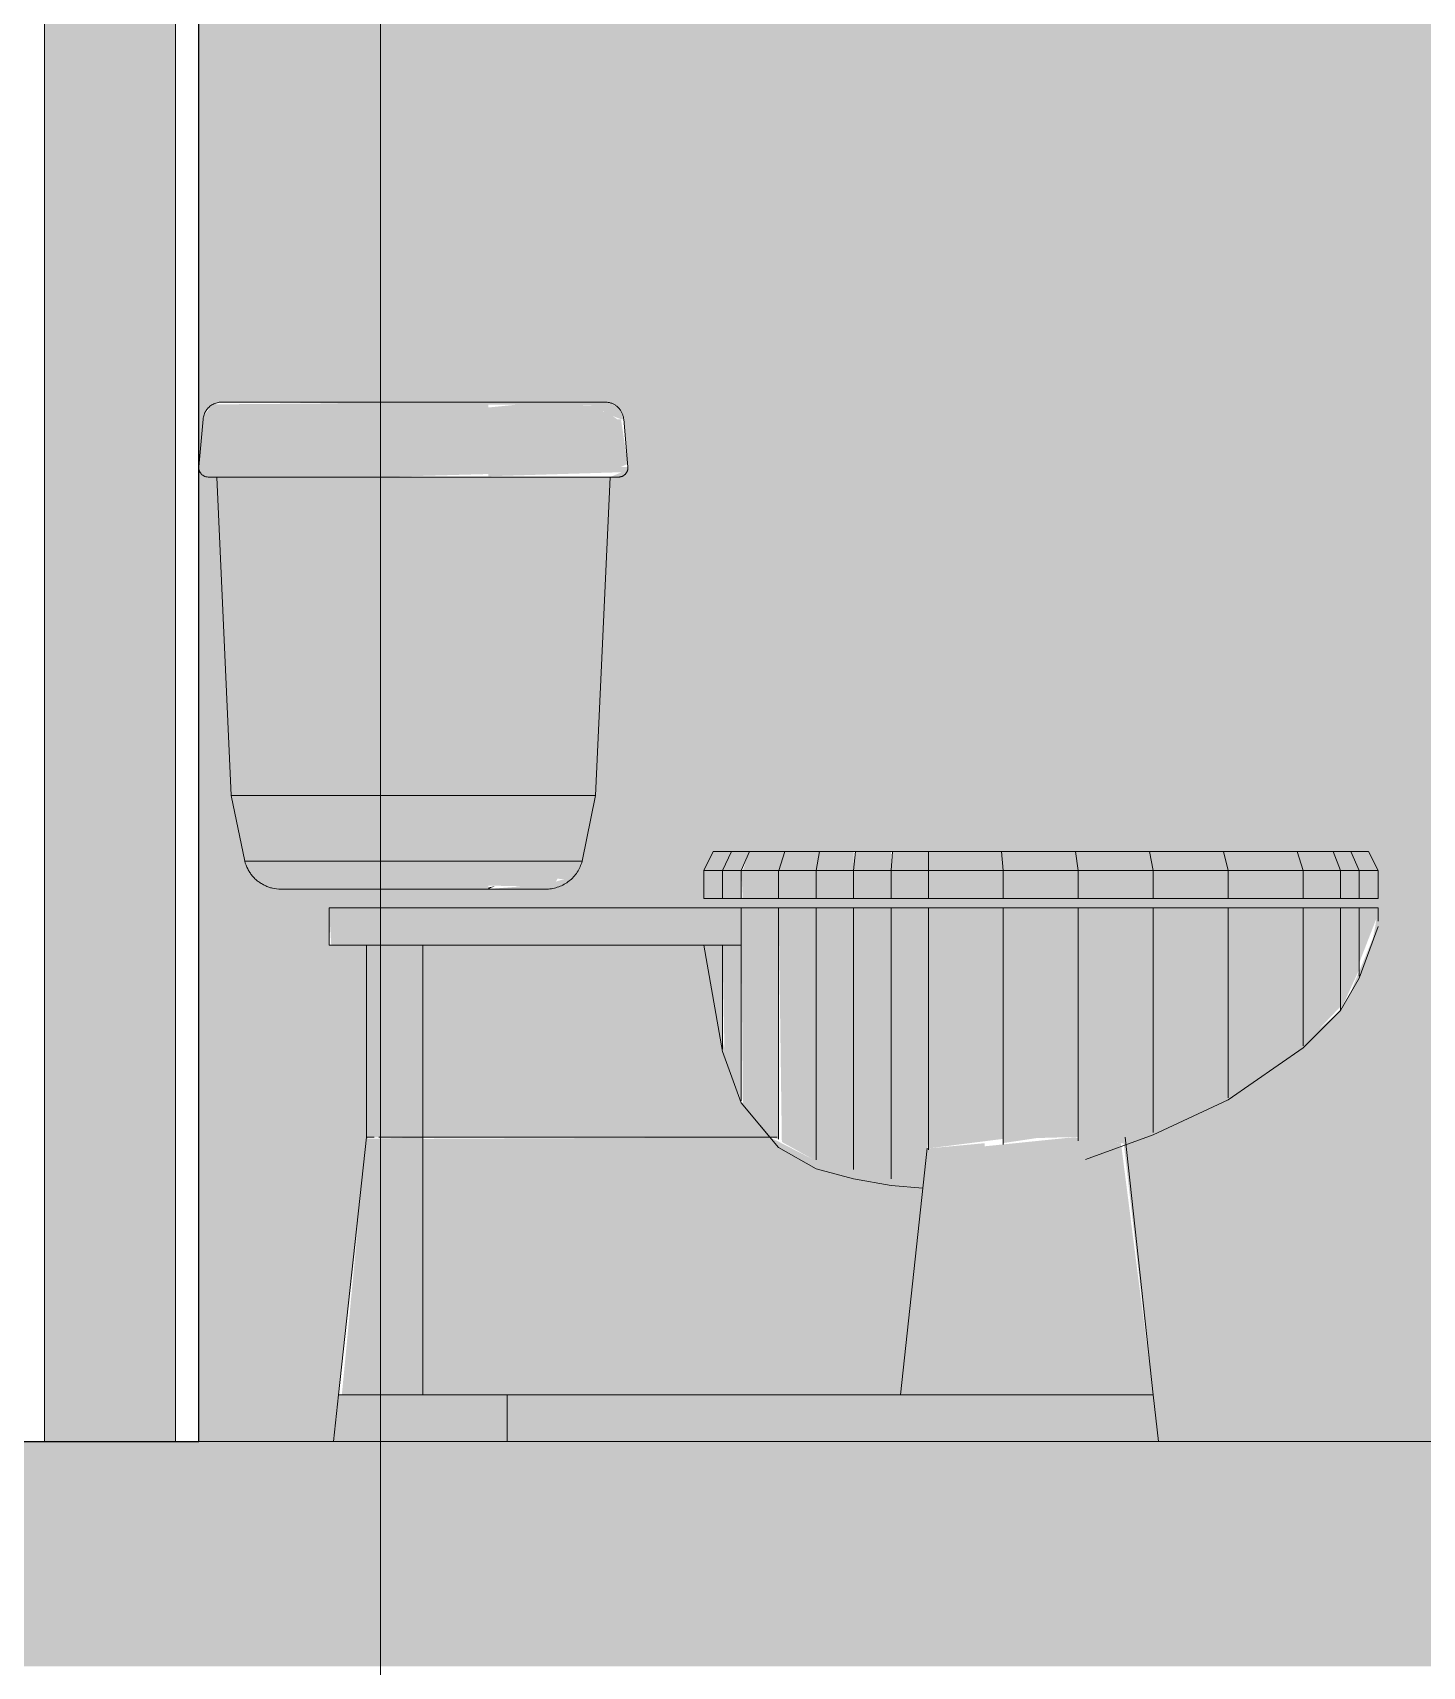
# Model space of a CAD drawing. Header units: inches. Extents: x -55396 to -733, y -290 to 853.
# Drawn here: x -15730.22 to -15693.12, y -6 to 37.61 of the extents above; entities that cross this region are included whole.
import ezdxf

# ---------------------------------------------------------------- set-up
doc = ezdxf.new("R2010")
doc.units = ezdxf.units.IN
doc.header["$MEASUREMENT"] = 0
for name, color, linetype, lineweight in [('A-WALL', 113, 'Continuous', 9), ('A-WALL-PATT', 111, 'Continuous', 25), ('C-BLDG-PADS', 91, 'Continuous', 9), ('G-ANNO-SYMB', 111, 'Continuous', 9), ('I-WALL', 2, 'Continuous', 9), ('P-SANR-FIXT', 6, 'Continuous', 9)]:
    doc.layers.add(name, color=color, linetype=linetype, lineweight=lineweight)

# ---------------------------------------------------------------- blocks, each defined once
blk = doc.blocks.new('Toilet-Domestic-3D - Toilet-Domestic-3D-3240-Section 1')
at = {"layer": 'P-SANR-FIXT'}
for points in [[(22607.829, 27.294), (22610.717, 27.294), (22610.717, 27.75), (22603.362, 27.69), (22603.142, 27.409), (22603.102, 27.294)], [(22607.829, 26.022), (22610.717, 26.022), (22610.717, 27.294), (22603.102, 27.294), (22602.99, 26.022)], [(22614.26, 26.022), (22614.436, 26.1), (22614.26, 27.294), (22610.717, 27.294), (22610.717, 26.022), (22614.028, 26.022)], [(22607.829, 25.75), (22610.717, 25.831), (22610.717, 26.022), (22602.99, 26.022), (22603.055, 25.831), (22603.239, 25.75)], [(22607.829, 17.25), (22610.717, 17.25), (22610.717, 25.75), (22603.467, 25.75), (22603.853, 17.25)], [(22610.717, 25.771), (22614.306, 25.88), (22614.26, 26.022), (22610.717, 26.022), (22610.717, 25.831)], [(22611.812, 17.25), (22613.58, 17.25), (22613.967, 25.75), (22610.717, 25.75), (22610.717, 17.25), (22611.264, 17.25)], [(22604.213, 15.491), (22610.717, 15.491), (22610.717, 17.25), (22603.853, 17.25)], [(22613.052, 15.491), (22613.22, 15.491), (22613.58, 17.25), (22610.717, 17.25), (22610.717, 15.491), (22613.03, 15.491)], [(22616.969, 15.25), (22617.209, 15.75), (22616.717, 15.75), (22616.469, 15.25), (22616.967, 15.25)], [(22616.969, 15.25), (22617.469, 15.25), (22617.686, 15.75), (22617.209, 15.75)], [(22618.468, 15.25), (22618.629, 15.75), (22617.686, 15.75), (22617.512, 15.25), (22618.467, 15.25)], [(22618.468, 15.25), (22619.468, 15.25), (22619.562, 15.75), (22618.629, 15.75)], [(22620.467, 15.25), (22620.467, 15.75), (22619.562, 15.75), (22619.468, 15.25), (22620.467, 15.25)], [(22620.467, 15.25), (22621.471, 15.25), (22621.47, 15.75), (22620.521, 15.75)], [(22622.354, 15.25), (22622.467, 15.25), (22622.467, 15.75), (22621.503, 15.75), (22621.471, 15.25)], [(22622.467, 15.25), (22624.458, 15.25), (22624.415, 15.75), (22622.467, 15.75)], [(22626.466, 15.25), (22626.391, 15.75), (22624.415, 15.75), (22624.459, 15.25)], [(22626.466, 15.25), (22628.466, 15.25), (22628.371, 15.75), (22626.391, 15.75)], [(22630.465, 15.25), (22630.342, 15.75), (22628.371, 15.75), (22628.467, 15.25)], [(22632.037, 15.25), (22632.465, 15.25), (22632.306, 15.75), (22630.342, 15.75), (22630.467, 15.25)], [(22633.464, 15.25), (22633.266, 15.75), (22632.306, 15.75), (22632.467, 15.25)], [(22633.464, 15.25), (22633.964, 15.25), (22633.739, 15.75), (22633.266, 15.75)], [(22633.964, 15.25), (22634.464, 15.25), (22634.217, 15.75), (22633.739, 15.75)], [(22610.717, 14.75), (22610.717, 15.491), (22604.213, 15.491), (22604.413, 15.107), (22604.756, 14.844), (22605.179, 14.75), (22607.829, 14.75)], [(22612.008, 14.793), (22612.492, 14.895), (22612.563, 15.026), (22612.775, 15.015), (22612.837, 15.178), (22613.026, 15.231), (22613.03, 15.491), (22610.717, 15.491), (22610.717, 14.844), (22611.889, 14.819)], [(22610.717, 14.75), (22610.895, 14.831), (22610.717, 14.79)], [(22616.967, 14.5), (22616.967, 15.25), (22616.467, 15.25), (22616.467, 14.5)], [(22616.967, 14.5), (22617.467, 14.5), (22617.467, 15.25), (22616.967, 15.25)], [(22618.467, 14.5), (22618.467, 15.25), (22617.467, 15.25), (22617.512, 14.5)], [(22618.467, 14.5), (22619.467, 14.5), (22619.467, 15.25), (22618.467, 15.25)], [(22619.467, 14.5), (22620.467, 14.5), (22620.467, 15.25), (22619.467, 15.25)], [(22621.47, 14.5), (22621.47, 15.25), (22620.467, 15.25), (22620.467, 14.5)], [(22622.467, 14.5), (22622.467, 15.25), (22621.47, 15.25), (22621.47, 14.5), (22622.354, 14.5)], [(22624.459, 14.5), (22624.459, 15.25), (22622.467, 15.25), (22622.467, 14.5)], [(22626.467, 14.5), (22626.467, 15.25), (22624.459, 15.25), (22624.459, 14.5)], [(22628.467, 14.5), (22628.467, 15.25), (22626.467, 15.25), (22626.467, 14.5), (22627.196, 14.5)], [(22630.467, 14.5), (22630.467, 15.25), (22628.467, 15.25), (22628.467, 14.5)], [(22632.467, 14.5), (22632.467, 15.25), (22630.467, 15.25), (22630.467, 14.5), (22632.037, 14.5)], [(22633.467, 14.5), (22633.467, 15.25), (22632.467, 15.25), (22632.467, 14.5)], [(22633.467, 14.5), (22633.967, 14.5), (22633.967, 15.25), (22633.467, 15.25)], [(22633.967, 14.5), (22634.467, 14.5), (22634.467, 15.25), (22633.967, 15.25)], [(22606.684, 13.25), (22606.909, 13.25), (22606.909, 14.25), (22606.467, 14.25), (22606.524, 13.25)], [(22617.467, 13.25), (22617.467, 14.25), (22606.909, 14.25), (22606.909, 13.25), (22612.67, 13.25)], [(22618.467, 8.047), (22618.467, 14.25), (22617.467, 14.25), (22617.512, 9.037), (22618.245, 8.125), (22618.437, 8.081)], [(22619.467, 7.489), (22619.467, 14.25), (22618.467, 14.25), (22618.553, 7.999), (22618.581, 7.984)], [(22620.467, 7.225), (22620.467, 14.25), (22619.467, 14.25), (22619.467, 7.489), (22620.11, 7.319)], [(22621.47, 7.069), (22621.47, 14.25), (22620.467, 14.25), (22620.467, 7.225), (22620.741, 7.16)], [(22622.343, 6.993), (22622.467, 8.081), (22622.467, 14.25), (22621.47, 14.25), (22621.47, 7.069), (22622.053, 7.018)], [(22622.467, 7.827), (22624.459, 8.081), (22624.459, 14.25), (22622.467, 14.25), (22622.467, 8.078)], [(22624.459, 7.969), (22625.357, 8.103), (22626.467, 8.134), (22626.467, 14.25), (22624.459, 14.25), (22624.459, 7.973)], [(22627.681, 7.942), (22628.467, 8.252), (22628.467, 14.25), (22626.467, 14.25), (22626.467, 8.112), (22627.679, 7.956)], [(22628.467, 8.252), (22630.467, 9.175), (22630.467, 14.25), (22628.467, 14.25), (22628.467, 8.372)], [(22630.467, 9.175), (22632.467, 10.567), (22632.467, 14.25), (22630.467, 14.25), (22630.467, 9.586)], [(22632.467, 10.567), (22633.467, 11.615), (22633.467, 14.25), (22632.467, 14.25), (22632.467, 11.011)], [(22633.467, 11.51), (22633.967, 12.604), (22633.967, 14.25), (22633.467, 14.25), (22633.467, 11.615)], [(22633.967, 12.785), (22634.467, 14.073), (22634.467, 14.25), (22633.967, 14.25), (22633.967, 12.965)], [(22608.478, 8.125), (22608.967, 8.125), (22608.967, 13.25), (22607.504, 13.25), (22607.504, 8.125), (22608.316, 8.125)], [(22612.67, 8.125), (22618.235, 8.125), (22617.467, 9.041), (22616.967, 10.414), (22616.467, 13.25), (22608.967, 13.25), (22608.967, 8.125)], [(22616.967, 10.473), (22616.967, 13.25), (22616.475, 13.25), (22616.797, 11.434)], [(22617.467, 9.094), (22617.467, 13.25), (22616.967, 13.25), (22617.024, 10.313), (22617.238, 9.724)], [(22607.829, 1.25), (22608.967, 1.25), (22608.967, 8.125), (22607.462, 8.081), (22606.807, 1.25), (22607.599, 1.25)], [(22609.784, 1.25), (22621.717, 1.25), (22622.343, 6.993), (22620.354, 7.254), (22619.411, 7.52), (22618.235, 8.125), (22608.967, 8.081), (22608.967, 1.25)], [(22621.717, 1.25), (22623.967, 1.25), (22623.967, 7.966), (22622.434, 7.824), (22621.929, 3.197)], [(22623.967, 1.25), (22628.467, 1.25), (22627.607, 7.96), (22627.119, 8.034), (22626.35, 8.125), (22623.967, 7.883), (22623.967, 3.197)], [(22606.68, 0), (22611.217, 0), (22611.217, 1.25), (22606.717, 1.25), (22606.58, 0)], [(22611.217, 0), (22623.967, 0), (22623.967, 1.25), (22611.217, 1.25)], [(22623.967, 0), (22628.603, 0), (22628.467, 1.25), (22623.967, 1.25)]]:
    blk.add_hatch(color=10, dxfattribs=at).paths.add_polyline_path(points, flags=0)
h = blk.add_hatch(color=10, dxfattribs=at)
h.paths.add_polyline_path([(22610.717, 27.715), (22610.732, 27.69), (22610.726, 27.715)], flags=0)
h.paths.add_polyline_path([(22613.466, 27.662), (22613.466, 27.75), (22613.461, 27.663)], flags=0)
h = blk.add_hatch(color=10, dxfattribs=at)
h.paths.add_polyline_path([(22611.71, 27.706), (22611.647, 27.74), (22610.717, 27.715)], flags=0)
h.paths.add_polyline_path([(22611.868, 27.294), (22614.155, 27.294), (22614.021, 27.394), (22613.783, 27.455), (22613.783, 27.504), (22613.783, 27.576), (22613.722, 27.646), (22611.71, 27.706), (22610.717, 27.607), (22610.717, 27.294), (22611.834, 27.294)], flags=0)
at = {"layer": 'P-SANR-FIXT', "color": 250}
for p, q in [((22610.717, 27.75), (22603.6, 27.75)), ((22610.717, 27.75), (22613.466, 27.75)), ((22610.717, 27.75), (22613.466, 27.75)), ((22603.102, 27.294), (22602.99, 26.022)), ((22614.443, 26.022), (22614.331, 27.294)), ((22603.239, 25.75), (22610.717, 25.75)), ((22603.467, 25.75), (22603.853, 17.25)), ((22612.777, 25.75), (22613.967, 25.75)), ((22613.58, 17.25), (22613.967, 25.75)), ((22603.853, 17.25), (22610.717, 17.25)), ((22603.853, 17.25), (22604.213, 15.491)), ((22610.717, 17.25), (22613.58, 17.25)), ((22613.22, 15.491), (22613.58, 17.25)), ((22616.467, 15.245), (22616.717, 15.75)), ((22616.717, 15.75), (22617.209, 15.75)), ((22616.967, 15.245), (22617.209, 15.75)), ((22617.209, 15.75), (22617.686, 15.75)), ((22617.467, 15.245), (22617.686, 15.75)), ((22617.686, 15.75), (22618.629, 15.75)), ((22618.629, 15.75), (22618.468, 15.25)), ((22618.629, 15.75), (22619.562, 15.75)), ((22619.468, 15.25), (22619.562, 15.75)), ((22619.562, 15.75), (22620.521, 15.75)), ((22620.467, 15.25), (22620.521, 15.75)), ((22620.521, 15.75), (22621.503, 15.75)), ((22621.471, 15.25), (22621.503, 15.75)), ((22621.503, 15.75), (22622.467, 15.75)), ((22622.467, 15.25), (22622.467, 15.75)), ((22622.467, 15.75), (22624.415, 15.75)), ((22624.458, 15.25), (22624.415, 15.75)), ((22624.415, 15.75), (22626.391, 15.75)), ((22626.466, 15.25), (22626.391, 15.75)), ((22626.391, 15.75), (22628.371, 15.75)), ((22628.466, 15.25), (22628.371, 15.75)), ((22628.371, 15.75), (22630.342, 15.75)), ((22630.465, 15.25), (22630.342, 15.75)), ((22630.342, 15.75), (22632.306, 15.75)), ((22632.465, 15.25), (22632.306, 15.75)), ((22632.306, 15.75), (22633.266, 15.75)), ((22633.464, 15.25), (22633.266, 15.75)), ((22633.266, 15.75), (22633.739, 15.75)), ((22633.967, 15.245), (22633.739, 15.75)), ((22633.739, 15.75), (22634.217, 15.75)), ((22634.467, 15.245), (22634.217, 15.75)), ((22604.213, 15.491), (22610.717, 15.491)), ((22610.717, 15.491), (22613.22, 15.491)), ((22616.467, 15.25), (22616.967, 15.25)), ((22616.467, 14.5), (22616.467, 15.25)), ((22616.967, 15.245), (22616.467, 15.245)), ((22617.467, 15.245), (22616.967, 15.245)), ((22616.967, 14.5), (22616.967, 15.245)), ((22616.969, 15.25), (22617.467, 15.25)), ((22617.467, 15.25), (22618.467, 15.25)), ((22618.467, 15.245), (22617.467, 15.245)), ((22617.467, 14.5), (22617.467, 15.245)), ((22619.467, 15.245), (22618.467, 15.245)), ((22618.467, 15.245), (22618.467, 14.5)), ((22618.468, 15.25), (22619.467, 15.25)), ((22620.467, 15.245), (22619.467, 15.245)), ((22619.467, 14.5), (22619.467, 15.245)), ((22619.468, 15.25), (22620.467, 15.25)), ((22620.467, 15.25), (22621.47, 15.25)), ((22621.47, 15.245), (22620.467, 15.245)), ((22620.467, 14.5), (22620.467, 15.245)), ((22622.467, 15.245), (22621.47, 15.245)), ((22621.47, 14.5), (22621.47, 15.245)), ((22621.471, 15.25), (22622.467, 15.25)), ((22622.467, 15.25), (22624.458, 15.25)), ((22624.459, 15.245), (22622.467, 15.245)), ((22622.467, 14.5), (22622.467, 15.245)), ((22624.459, 15.25), (22626.466, 15.25)), ((22626.467, 15.245), (22624.459, 15.245)), ((22624.459, 14.5), (22624.459, 15.245)), ((22626.467, 15.25), (22628.466, 15.25)), ((22628.467, 15.245), (22626.467, 15.245)), ((22626.467, 14.5), (22626.467, 15.245)), ((22628.467, 15.25), (22630.465, 15.25)), ((22630.467, 15.245), (22628.467, 15.245)), ((22628.467, 14.5), (22628.467, 15.245)), ((22630.467, 15.25), (22632.465, 15.25)), ((22632.467, 15.245), (22630.467, 15.245)), ((22630.467, 14.5), (22630.467, 15.245)), ((22632.467, 15.25), (22633.464, 15.25)), ((22633.467, 15.245), (22632.467, 15.245)), ((22632.467, 14.5), (22632.467, 15.245)), ((22633.467, 15.25), (22633.964, 15.25)), ((22633.967, 15.245), (22633.467, 15.245)), ((22633.467, 14.5), (22633.467, 15.245)), ((22633.967, 15.25), (22634.467, 15.25)), ((22634.467, 15.245), (22633.967, 15.245)), ((22633.967, 14.5), (22633.967, 15.245)), ((22634.467, 14.5), (22634.467, 15.25)), ((22605.179, 14.75), (22610.717, 14.75)), ((22610.717, 14.75), (22611.467, 14.75)), ((22611.467, 14.75), (22610.717, 14.75)), ((22616.967, 14.5), (22616.467, 14.5)), ((22617.467, 14.5), (22616.967, 14.5)), ((22618.467, 14.5), (22617.467, 14.5)), ((22619.467, 14.5), (22618.467, 14.5)), ((22620.467, 14.5), (22619.467, 14.5)), ((22621.47, 14.5), (22620.467, 14.5)), ((22622.467, 14.5), (22621.47, 14.5)), ((22624.459, 14.5), (22622.467, 14.5)), ((22626.467, 14.5), (22624.459, 14.5)), ((22628.467, 14.5), (22626.467, 14.5)), ((22630.467, 14.5), (22628.467, 14.5)), ((22632.467, 14.5), (22630.467, 14.5)), ((22633.467, 14.5), (22632.467, 14.5)), ((22633.967, 14.5), (22633.467, 14.5)), ((22634.467, 14.5), (22633.967, 14.5)), ((22606.467, 14.25), (22606.467, 13.25)), ((22606.467, 14.25), (22606.909, 14.25)), ((22606.909, 14.25), (22617.467, 14.25)), ((22617.467, 13.25), (22617.467, 14.25)), ((22617.467, 14.25), (22618.467, 14.25)), ((22618.467, 14.25), (22619.467, 14.25)), ((22618.467, 8.077), (22618.467, 14.25)), ((22619.467, 14.25), (22620.467, 14.25)), ((22619.467, 7.52), (22619.467, 14.25)), ((22620.467, 14.25), (22621.47, 14.25)), ((22620.467, 7.261), (22620.467, 14.25)), ((22621.47, 14.25), (22622.467, 14.25)), ((22621.47, 7.018), (22621.47, 14.25)), ((22622.467, 14.25), (22624.459, 14.25)), ((22622.467, 7.787), (22622.467, 14.25)), ((22624.459, 14.25), (22626.467, 14.25)), ((22624.459, 7.929), (22624.459, 14.25)), ((22626.467, 14.25), (22628.467, 14.25)), ((22626.467, 8.028), (22626.467, 14.25)), ((22628.467, 14.25), (22630.467, 14.25)), ((22628.467, 8.252), (22628.467, 14.25)), ((22630.467, 14.25), (22632.467, 14.25)), ((22630.467, 9.175), (22630.467, 14.25)), ((22632.467, 14.25), (22633.467, 14.25)), ((22632.467, 10.567), (22632.467, 14.25)), ((22633.467, 14.25), (22633.967, 14.25)), ((22633.467, 11.51), (22633.467, 14.25)), ((22633.967, 14.25), (22634.467, 14.25)), ((22633.967, 12.423), (22633.967, 14.25)), ((22634.467, 13.896), (22634.467, 14.25)), ((22633.967, 12.376), (22634.467, 13.75)), ((22606.909, 13.25), (22606.467, 13.25)), ((22617.467, 13.25), (22606.909, 13.25)), ((22607.467, 13.25), (22607.467, 8.125)), ((22608.967, 13.25), (22608.967, 8.125)), ((22608.967, 13.25), (22608.967, 8.125)), ((22616.967, 10.414), (22616.467, 13.25)), ((22616.467, 13.25), (22616.967, 10.414)), ((22616.967, 10.473), (22616.967, 13.241)), ((22617.467, 9.094), (22617.467, 13.243)), ((22633.467, 11.51), (22633.967, 12.376)), ((22632.467, 10.51), (22633.467, 11.51)), ((22630.467, 9.123), (22632.467, 10.51)), ((22617.467, 9.041), (22616.967, 10.414)), ((22616.967, 10.414), (22617.467, 9.041)), ((22618.235, 8.125), (22617.467, 9.041)), ((22617.467, 9.041), (22618.467, 7.849)), ((22628.467, 8.19), (22630.467, 9.123)), ((22607.467, 8.125), (22606.717, 1.25)), ((22607.588, 8.125), (22607.467, 8.125)), ((22607.667, 8.125), (22607.518, 8.125)), ((22608.062, 8.125), (22607.794, 8.125)), ((22608.217, 8.125), (22608.06, 8.125)), ((22608.967, 8.125), (22608.203, 8.125)), ((22608.967, 8.125), (22608.967, 1.25)), ((22608.967, 8.125), (22618.235, 8.125)), ((22608.967, 1.25), (22608.967, 8.125)), ((22618.426, 8.125), (22608.967, 8.125)), ((22626.663, 7.534), (22628.467, 8.19)), ((22628.467, 1.25), (22627.717, 8.125)), ((22618.467, 7.849), (22619.467, 7.282)), ((22621.717, 1.25), (22622.434, 7.83)), ((22619.467, 7.282), (22620.467, 7.014)), ((22620.467, 7.014), (22621.47, 6.837)), ((22621.47, 6.837), (22622.318, 6.763)), ((22606.717, 1.25), (22606.58, 0)), ((22606.717, 1.25), (22606.773, 1.25)), ((22606.754, 1.25), (22611.217, 1.25)), ((22611.217, 1.25), (22611.217, 0)), ((22611.217, 0), (22611.217, 1.25)), ((22623.967, 1.25), (22611.217, 1.25)), ((22621.717, 1.25), (22623.967, 1.25)), ((22625.357, 1.25), (22623.967, 1.25)), ((22623.967, 1.25), (22625.357, 1.25)), ((22626.612, 1.25), (22625.357, 1.25)), ((22625.357, 1.25), (22626.612, 1.25)), ((22627.607, 1.25), (22626.612, 1.25)), ((22626.612, 1.25), (22627.607, 1.25)), ((22628.246, 1.25), (22627.607, 1.25)), ((22627.607, 1.25), (22628.246, 1.25)), ((22628.467, 1.25), (22628.246, 1.25)), ((22628.246, 1.25), (22628.467, 1.25)), ((22628.603, 0), (22628.467, 1.25))]:
    blk.add_line(p, q, dxfattribs=at)
at = {"layer": 'P-SANR-FIXT', "color": 250, "flags": 128}
for points in [[(22613.833, 27.75), (22613.831, 27.75), (22613.823, 27.75), (22613.811, 27.75), (22613.794, 27.75), (22613.771, 27.75), (22613.744, 27.75), (22613.712, 27.75), (22613.675, 27.75), (22613.634, 27.75), (22613.587, 27.75), (22613.537, 27.75), (22613.481, 27.75), (22613.421, 27.75), (22613.357, 27.75), (22613.289, 27.75), (22613.217, 27.75), (22613.14, 27.75), (22613.06, 27.75), (22612.976, 27.75), (22612.888, 27.75), (22612.797, 27.75), (22612.702, 27.75), (22612.605, 27.75), (22612.504, 27.75), (22612.401, 27.75), (22612.294, 27.75), (22612.186, 27.75), (22612.074, 27.75), (22611.961, 27.75), (22611.846, 27.75), (22611.729, 27.75), (22611.61, 27.75), (22611.49, 27.75), (22611.369, 27.75), (22611.246, 27.75), (22611.123, 27.75), (22610.999, 27.75), (22610.875, 27.75), (22610.75, 27.75), (22610.717, 27.75)], [(22613.465, 27.75), (22613.522, 27.75), (22613.574, 27.75), (22613.622, 27.75), (22613.664, 27.75), (22613.703, 27.75), (22613.736, 27.75), (22613.764, 27.75), (22613.788, 27.75), (22613.807, 27.75), (22613.821, 27.75), (22613.829, 27.75), (22613.833, 27.75), (22613.833, 27.75)], [(22613.833, 27.75), (22613.853, 27.75), (22613.873, 27.748), (22613.893, 27.746), (22613.913, 27.744), (22613.933, 27.74), (22613.952, 27.736), (22613.972, 27.731), (22613.991, 27.725), (22614.01, 27.718), (22614.028, 27.711), (22614.046, 27.702), (22614.064, 27.693), (22614.082, 27.684), (22614.099, 27.674), (22614.116, 27.663), (22614.132, 27.651), (22614.148, 27.639), (22614.163, 27.626), (22614.178, 27.612), (22614.192, 27.598), (22614.206, 27.584), (22614.219, 27.569), (22614.231, 27.553), (22614.243, 27.537), (22614.254, 27.52), (22614.265, 27.503), (22614.274, 27.486), (22614.283, 27.468), (22614.292, 27.45), (22614.299, 27.431), (22614.306, 27.412), (22614.312, 27.393), (22614.318, 27.374), (22614.322, 27.355), (22614.326, 27.335), (22614.329, 27.315), (22614.331, 27.295)], [(22610.717, 25.75), (22610.856, 25.75), (22610.994, 25.75), (22611.133, 25.75), (22611.271, 25.75), (22611.407, 25.75), (22611.543, 25.75), (22611.677, 25.75), (22611.81, 25.75), (22611.941, 25.75), (22612.071, 25.75), (22612.198, 25.75), (22612.322, 25.75), (22612.444, 25.75), (22612.564, 25.75), (22612.68, 25.75), (22612.793, 25.75), (22612.903, 25.75), (22613.009, 25.75), (22613.112, 25.75), (22613.211, 25.75), (22613.306, 25.75), (22613.397, 25.75), (22613.483, 25.75), (22613.565, 25.75), (22613.642, 25.75), (22613.715, 25.75), (22613.783, 25.75), (22613.846, 25.75), (22613.904, 25.75), (22613.957, 25.75), (22614.005, 25.75), (22614.048, 25.75), (22614.085, 25.75), (22614.117, 25.75), (22614.143, 25.75), (22614.164, 25.75), (22614.179, 25.75), (22614.189, 25.75), (22614.194, 25.75), (22614.194, 25.75)], [(22614.194, 25.75), (22614.191, 25.75), (22614.183, 25.75), (22614.169, 25.75), (22614.149, 25.75), (22614.124, 25.75), (22614.094, 25.75), (22614.058, 25.75), (22614.017, 25.75), (22613.971, 25.75)], [(22614.443, 26.022), (22614.443, 26.012), (22614.444, 26.002), (22614.444, 25.992), (22614.443, 25.982), (22614.442, 25.972), (22614.441, 25.962), (22614.439, 25.952), (22614.437, 25.942), (22614.434, 25.933), (22614.432, 25.923), (22614.428, 25.914), (22614.425, 25.904), (22614.421, 25.895), (22614.416, 25.886), (22614.412, 25.877), (22614.406, 25.869), (22614.401, 25.86), (22614.395, 25.852), (22614.389, 25.844), (22614.383, 25.837), (22614.376, 25.829), (22614.369, 25.822), (22614.362, 25.815), (22614.354, 25.808), (22614.347, 25.802), (22614.339, 25.796), (22614.33, 25.791), (22614.322, 25.785), (22614.313, 25.78), (22614.304, 25.776), (22614.295, 25.772), (22614.286, 25.768), (22614.277, 25.764), (22614.267, 25.761), (22614.258, 25.758), (22614.248, 25.756), (22614.238, 25.754), (22614.228, 25.752), (22614.218, 25.751), (22614.208, 25.75), (22614.198, 25.75), (22614.194, 25.75)], [(22613.22, 15.491), (22613.209, 15.453), (22613.196, 15.415), (22613.182, 15.377), (22613.167, 15.341), (22613.149, 15.304), (22613.131, 15.269), (22613.111, 15.234), (22613.09, 15.2), (22613.067, 15.168), (22613.043, 15.135), (22613.018, 15.104), (22612.991, 15.074), (22612.964, 15.045), (22612.935, 15.018), (22612.905, 14.991), (22612.874, 14.966), (22612.843, 14.941), (22612.81, 14.919), (22612.776, 14.897), (22612.742, 14.877), (22612.706, 14.858), (22612.67, 14.841), (22612.633, 14.825), (22612.596, 14.81), (22612.558, 14.797), (22612.52, 14.786), (22612.481, 14.776), (22612.442, 14.768), (22612.403, 14.761), (22612.363, 14.756), (22612.323, 14.752), (22612.283, 14.75), (22612.254, 14.75)], [(22612.254, 14.75), (22612.253, 14.75), (22612.249, 14.75), (22612.243, 14.75), (22612.235, 14.75), (22612.224, 14.75), (22612.21, 14.75), (22612.194, 14.75), (22612.176, 14.75), (22612.156, 14.75), (22612.133, 14.75), (22612.108, 14.75), (22612.08, 14.75), (22612.051, 14.75), (22612.019, 14.75), (22611.986, 14.75), (22611.95, 14.75), (22611.912, 14.75), (22611.873, 14.75), (22611.831, 14.75), (22611.788, 14.75), (22611.743, 14.75), (22611.696, 14.75), (22611.648, 14.75), (22611.598, 14.75), (22611.547, 14.75), (22611.495, 14.75), (22611.441, 14.75), (22611.386, 14.75), (22611.331, 14.75), (22611.274, 14.75), (22611.216, 14.75), (22611.157, 14.75), (22611.098, 14.75), (22611.038, 14.75), (22610.978, 14.75), (22610.917, 14.75), (22610.856, 14.75), (22610.795, 14.75), (22610.733, 14.75), (22610.717, 14.75)], [(22610.717, 14.75), (22610.778, 14.75), (22610.839, 14.75), (22610.901, 14.75), (22610.962, 14.75), (22611.022, 14.75), (22611.082, 14.75), (22611.141, 14.75), (22611.2, 14.75), (22611.258, 14.75), (22611.315, 14.75), (22611.371, 14.75), (22611.427, 14.75), (22611.481, 14.75), (22611.533, 14.75), (22611.585, 14.75), (22611.635, 14.75), (22611.683, 14.75), (22611.73, 14.75), (22611.776, 14.75), (22611.82, 14.75), (22611.862, 14.75), (22611.902, 14.75), (22611.94, 14.75), (22611.976, 14.75), (22612.01, 14.75), (22612.043, 14.75), (22612.073, 14.75), (22612.101, 14.75), (22612.126, 14.75), (22612.15, 14.75), (22612.171, 14.75), (22612.19, 14.75), (22612.206, 14.75), (22612.22, 14.75), (22612.232, 14.75), (22612.241, 14.75), (22612.248, 14.75), (22612.252, 14.75), (22612.254, 14.75)]]:
    blk.add_lwpolyline(points, dxfattribs=at)
at = {"layer": 'P-SANR-FIXT', "color": 250}
for points, knots in [([(22603.6, 27.75), (22603.555, 27.75), (22603.493, 27.742), (22603.416, 27.717), (22603.362, 27.691), (22603.31, 27.659), (22603.262, 27.62), (22603.217, 27.575), (22603.187, 27.534), (22603.166, 27.499), (22603.148, 27.462), (22603.12, 27.396), (22603.107, 27.335), (22603.102, 27.294)], [0, 0, 0, 0, 0.166667, 0.25, 0.333333, 0.416667, 0.5, 0.583333, 0.666667, 0.708333, 0.75, 0.833333, 1, 1, 1, 1]), ([(22602.99, 26.022), (22602.989, 26.005), (22602.99, 25.97), (22602.999, 25.928), (22603.012, 25.895), (22603.024, 25.872), (22603.036, 25.854), (22603.047, 25.841), (22603.055, 25.831), (22603.064, 25.822), (22603.076, 25.81), (22603.094, 25.796), (22603.116, 25.782), (22603.139, 25.771), (22603.162, 25.762), (22603.195, 25.753), (22603.221, 25.75), (22603.239, 25.75)], [0, 0, 0, 0, 0.125, 0.25, 0.3125, 0.375, 0.4375, 0.46875, 0.5, 0.53125, 0.5625, 0.625, 0.6875, 0.75, 0.8125, 0.875, 1, 1, 1, 1]), ([(22604.213, 15.491), (22604.234, 15.421), (22604.275, 15.319), (22604.348, 15.193), (22604.411, 15.106), (22604.485, 15.026), (22604.569, 14.955), (22604.661, 14.893), (22604.756, 14.842), (22604.854, 14.801), (22604.991, 14.762), (22605.102, 14.75), (22605.179, 14.75)], [0, 0, 0, 0, 0.166667, 0.25, 0.333333, 0.416667, 0.5, 0.583333, 0.666667, 0.75, 0.833333, 1, 1, 1, 1])]:
    blk.add_open_spline(points, degree=3, knots=knots, dxfattribs=at)
blk = doc.blocks.new('Locker Rooms and Restrooms_rvt-3-Section 1')
at = {"layer": 'A-WALL-PATT', "lineweight": 9}
h = blk.add_hatch(dxfattribs=at)
h.set_pattern_fill('FP_23', color=250, style=0, pattern_type=2)
h.set_pattern_definition([(0, (22011.012, 102), (61.44, 15.36), [2.534, -43.546, 2.534, -43.546, -245.76]), (0, (22011.012, 102), (61.44, 15.36), [-92.16, 2.534, -89.626, 2.534, -43.546, -107.52]), (0, (22011.012, 102), (61.44, 15.36), [-230.4, 2.534, -28.186, 2.534, -74.266]), (120, (22034.052, 109.68), (-44.02215, 45.5286), [2.534, -43.546, 2.534, -43.546, -245.76]), (120, (22034.052, 109.68), (-44.02215, 45.5286), [-92.16, 2.534, -89.626, 2.534, -43.546, -107.52]), (120, (22034.052, 109.68), (-44.02215, 45.5286), [-230.4, 2.534, -28.186, 2.534, -74.266]), (240, (22041.732, 140.4), (-17.41785, -60.8886), [2.534, -43.546, 2.534, -43.546, -245.76]), (240, (22041.732, 140.4), (-17.41785, -60.8886), [-92.16, 2.534, -89.626, 2.534, -43.546, -107.52]), (240, (22041.732, 140.4), (-17.41785, -60.8886), [-230.4, 2.534, -28.186, 2.534, -74.266])])
h.paths.add_polyline_path([(22602.99, 0), (22602.99, 125), (22602.365, 125), (22602.365, 0)], flags=0)
at = {"layer": 'I-WALL', "lineweight": 5}
blk.add_hatch(color=254, dxfattribs=at).paths.add_polyline_path([(22602.365, 0), (22602.365, 125), (22598.865, 125), (22598.865, 0)], flags=0)
at = {"layer": 'A-WALL', "color": 250}
for p, q in [((22598.865, 0), (22598.865, 125)), ((22602.365, 0), (22602.365, 125))]:
    blk.add_line(p, q, dxfattribs=at)
at = {"layer": 'I-WALL', "color": 130, "lineweight": 25}
for p, q in [((22602.99, 0), (22602.99, 125)), ((22598.24, 0), (22602.99, 0))]:
    blk.add_line(p, q, dxfattribs=at)
at = {"color": 250, "lineweight": 9}
blk.add_blockref('Toilet-Domestic-3D - Toilet-Domestic-3D-3240-Section 1', (0, 0), dxfattribs=at)

msp = doc.modelspace()

# ---------------------------------------------------------------- hatches: boundary and pattern name
at = {"layer": 'C-BLDG-PADS'}
h = msp.add_hatch(dxfattribs=at)
h.set_pattern_fill('FP_21', color=256, style=0, pattern_type=2)
h.set_pattern_definition([(50, (22011.01, 102), (55.0854, -4.81984), [5.76, -63.36]), (355, (22011.01, 102), (-10.65569, 57.76853), [4.608, -50.688]), (100.451, (22015.6, 101.6), (44.42947, 52.94866), [4.895, -53.848]), (46.184, (22011.01, 117.36), (81.96444, -12.71212), [8.64, -95.04]), (96.636, (22017.84, 116.3), (71.7815, 74.81238), [7.343, -80.772]), (351.184, (22011.01, 117.36), (71.78195, 74.81243), [6.912, -76.032]), (21, (22018.69, 113.52), (45.84207, -30.92146), [5.76, -63.36]), (326, (22018.69, 113.52), (18.687064, 55.69148), [4.608, -50.688]), (71.451, (22022.51, 110.943), (64.52891, 24.77011), [4.895, -53.848]), (37.5, (22011.012, 102), (0.933895, 25.566816), [2.534, -47.539, 2.534, -48.922, -50.88]), (37.5, (22011.012, 102), (0.933895, 25.566816), [-101.53, 2.534, -48.346]), (7.5, (22011.012, 102), (20.20404, 30.291303), [2.534, -26.803, 2.534, -46.387, -19.392]), (7.5, (22011.012, 102), (20.20404, 30.291303), [-78.259, 2.534, -16.858]), (327.5, (21993.885, 102), (40.997785, -1.732403), [2.534, -16.666, 2.534, -57.37, -79.488]), (327.5, (21993.885, 102), (40.997785, -1.732403), [-79.104, 2.534, -76.954]), (317.5, (21986.205, 102), (44.788883, 7.68784), [2.534, -22.426, 2.534, -37.248, -56.448]), (317.5, (21986.205, 102), (44.788883, 7.68784), [-64.742, 2.534, -53.914])])
h.paths.add_polyline_path([(-15537.968, -6), (-15537.968, 0), (-17196.468, 0), (-17196.468, -6), (-15604.741, -6)], flags=0)
at = {"layer": 'I-WALL', "lineweight": 5}
h = msp.add_hatch(color=256, dxfattribs=at)
h.paths.add_polyline_path([(-15725.781, 26.022), (-15725.589, 27.525), (-15725.29, 27.72), (-15725.171, 27.75), (-15715.305, 27.662), (-15715.08, 27.564), (-15714.963, 27.502), (-15715.04, 27.436), (-15714.877, 27.405), (-15714.73, 27.379), (-15714.511, 27.294), (-15714.439, 27.294), (-15714.328, 26.022), (-15714.511, 26.022), (-15714.511, 25.87), (-15714.804, 25.75), (-15715.3, 16.718), (-15715.551, 15.491), (-15715.741, 15.491), (-15715.795, 15.217), (-15715.934, 15.178), (-15716.029, 15.017), (-15716.25, 14.949), (-15716.279, 14.895), (-15716.882, 14.819), (-15716.973, 14.839), (-15718.054, 14.75), (-15723.803, 14.797), (-15724.015, 14.844), (-15724.358, 15.107), (-15724.558, 15.491), (-15724.918, 17.25), (-15725.304, 25.75), (-15725.716, 25.831), (-15725.768, 25.92)], flags=0)
h.paths.add_polyline_path([(-15734.12, 0), (-15730.531, 0), (-15730.531, 43.805), (-15736.837, 43.878), (-15737.353, 44.091), (-15737.796, 44.431), (-15738.135, 44.874), (-15738.349, 45.389), (-15738.67, 47.153), (-15740.309, 55.115), (-15740.904, 55.115), (-15742.822, 55.691), (-15744.887, 56.921), (-15746.3, 58.082), (-15746.417, 58.105), (-15748.083, 58.179), (-15748.385, 58.757), (-15748.508, 58.886), (-15748.641, 61.421), (-15748.083, 61.881), (-15730.999, 61.89), (-15730.531, 62.017), (-15730.531, 125), (-15725.781, 125), (-15725.781, 62.017), (-15725.261, 61.881), (-15708.228, 61.881), (-15707.67, 61.421), (-15707.803, 58.886), (-15708.099, 58.46), (-15708.261, 58.105), (-15710.121, 58.034), (-15710.217, 57.962), (-15711.733, 56.654), (-15713.489, 55.691), (-15715.407, 55.115), (-15716.01, 55.115), (-15718.176, 44.874), (-15718.516, 44.431), (-15718.958, 44.091), (-15719.474, 43.878), (-15720.027, 43.805), (-15725.781, 43.805), (-15725.781, 0), (-15722.191, 0), (-15721.267, 8.125), (-15721.267, 13.25), (-15722.304, 13.25), (-15722.247, 14.25), (-15694.304, 14.25), (-15694.381, 13.726), (-15694.442, 13.437), (-15695.028, 12.016), (-15695.339, 11.478), (-15696.735, 10.267), (-15698.711, 8.987), (-15701.09, 7.942), (-15700.168, 0), (-15645.843, 0), (-15645.843, 124.785), (-15807.781, 131.532), (-15807.781, 0), (-15756.143, 0), (-15755.221, 7.942), (-15757.06, 8.738), (-15758.402, 9.45), (-15760.007, 10.567), (-15761.121, 11.719), (-15761.643, 12.806), (-15761.81, 13.437), (-15762.007, 13.985), (-15762.007, 14.25), (-15734.007, 14.25), (-15734.065, 13.25), (-15735.044, 13.25), (-15735.002, 8.081), (-15734.257, 1.25)], flags=0)
h.paths.add_polyline_path([(-15961.968, 0), (-15812.531, 0), (-15812.531, 131.73), (-15890.782, 134.991), (-15890.004, 134.042), (-15888.895, 131.967), (-15888.212, 129.716), (-15887.981, 127.375), (-15888.212, 125.034), (-15888.895, 122.783), (-15890.004, 120.708), (-15891.496, 118.89), (-15893.314, 117.397), (-15895.389, 116.288), (-15897.64, 115.606), (-15899.981, 115.375), (-15902.322, 115.606), (-15904.573, 116.288), (-15906.648, 117.397), (-15908.467, 118.89), (-15909.959, 120.708), (-15911.068, 122.783), (-15911.751, 125.034), (-15911.981, 127.375), (-15911.751, 129.716), (-15911.068, 131.967), (-15909.959, 134.042), (-15908.572, 135.732), (-15958.468, 137.811), (-15958.468, 98.25), (-15959.218, 98.25), (-15959.218, 97), (-15959.793, 96.518), (-15959.863, 96.602), (-15959.327, 97.051), (-15959.327, 98.25), (-15963.718, 98.25), (-15963.718, 98), (-15961.968, 98), (-15961.968, 1.75)], flags=0)
h.paths.add_polyline_path([(-15604.741, 0), (-15556.718, 0), (-15556.718, 146.593), (-15557.214, 146.614), (-15557.25, 145.755), (-15641.093, 149.248), (-15641.093, 125.948), (-15558.219, 122.495), (-15558.275, 121.136), (-15641.093, 124.587), (-15641.093, 0)], flags=0)
h.paths.add_polyline_path([(-15710.536, 8.125), (-15710.536, 8.137), (-15711.304, 9.094), (-15711.885, 10.928), (-15711.767, 10.313), (-15711.259, 8.986), (-15710.666, 8.28)], flags=0)
h.paths.add_polyline_path([(-15745.775, 8.125), (-15744.988, 9.094), (-15744.487, 10.528), (-15744.565, 10.313), (-15745.151, 8.915), (-15745.785, 8.125)], flags=0)
h.paths.add_polyline_path([(-15704.312, 14.5), (-15712.304, 14.5), (-15712.302, 15.25), (-15712.054, 15.75), (-15694.554, 15.75), (-15694.304, 15.245), (-15694.304, 14.5), (-15702.56, 14.5)], flags=0)
h.paths.add_polyline_path([(-15744.507, 14.5), (-15762.007, 14.5), (-15762.004, 15.25), (-15761.757, 15.75), (-15744.257, 15.75), (-15744.007, 15.245), (-15744.007, 14.5)], flags=0)
h.paths.add_polyline_path([(-15738.614, 14.75), (-15739.037, 14.812), (-15740.076, 14.975), (-15740.129, 15.025), (-15740.32, 15.026), (-15740.448, 15.198), (-15740.567, 15.231), (-15740.627, 15.491), (-15740.76, 15.491), (-15741.12, 17.25), (-15741.466, 25.75), (-15741.568, 25.821), (-15741.834, 25.918), (-15741.846, 26.022), (-15741.983, 26.022), (-15741.801, 27.294), (-15741.695, 27.294), (-15741.413, 27.406), (-15741.417, 27.488), (-15741.231, 27.513), (-15741.324, 27.576), (-15741.262, 27.646), (-15738.257, 27.75), (-15730.903, 27.69), (-15730.682, 27.409), (-15730.626, 27.107), (-15730.595, 25.831), (-15730.78, 25.75), (-15731.007, 25.75), (-15731.393, 17.25), (-15731.853, 15.299), (-15731.953, 15.107), (-15732.297, 14.844), (-15732.719, 14.75), (-15738.522, 14.75)], flags=0)
h.paths.add_polyline_path([(-15748.05, 58.105), (-15748.214, 58.295), (-15748.226, 58.469), (-15748.083, 58.174)], flags=0)
h.paths.add_polyline_path([(-15935.758, 115.385), (-15937.803, 115.82), (-15939.713, 116.67), (-15941.404, 117.899), (-15942.803, 119.453), (-15943.848, 121.263), (-15944.494, 123.252), (-15944.713, 125.331), (-15944.494, 127.41), (-15943.848, 129.398), (-15942.803, 131.209), (-15941.404, 132.762), (-15939.713, 133.991), (-15937.803, 134.841), (-15935.758, 135.276), (-15933.667, 135.276), (-15931.622, 134.841), (-15929.713, 133.991), (-15928.021, 132.762), (-15926.622, 131.209), (-15925.577, 129.398), (-15924.931, 127.41), (-15924.713, 125.331), (-15924.931, 123.252), (-15925.577, 121.263), (-15926.622, 119.453), (-15928.021, 117.899), (-15929.713, 116.67), (-15931.622, 115.82), (-15933.667, 115.385)], flags=0)
h.paths.add_polyline_path([(-15645.843, 126.146), (-15645.843, 149.446), (-15807.781, 156.194), (-15807.781, 132.893), (-15678.577, 127.51)], flags=0)
h.paths.add_polyline_path([(-15812.531, 133.091), (-15812.531, 156.391), (-15958.468, 162.472), (-15958.468, 139.172), (-15907.042, 137.029), (-15906.648, 137.353), (-15904.573, 138.462), (-15902.322, 139.144), (-15899.981, 139.375), (-15897.64, 139.144), (-15895.389, 138.462), (-15893.314, 137.353), (-15892.165, 136.409), (-15837.143, 134.117)], flags=0)
h.paths.add_polyline_path([(-15556.718, 155.101), (-15556.718, 156.102), (-15641.093, 159.617), (-15641.093, 158.616), (-15557.247, 155.123)], flags=0)
h.paths.add_polyline_path([(-15645.843, 158.814), (-15645.843, 159.815), (-15807.781, 166.556), (-15807.781, 165.562), (-15646.816, 158.855)], flags=0)
h.paths.add_polyline_path([(-15812.531, 165.76), (-15812.531, 166.76), (-15958.468, 172.841), (-15958.468, 171.84), (-15813.405, 165.796)], flags=0)
h.paths.add_polyline_path([(-15958.468, 194.5), (-15958.468, 217), (-15963.718, 217), (-15963.718, 194.5), (-15959.218, 194.5)], flags=0)

# ---------------------------------------------------------------- linework, layer by layer
at = {"layer": 'C-BLDG-PADS'}
msp.add_line((-15537.968, 0), (-17193.718, 0), dxfattribs=at)
at = {"layer": 'G-ANNO-SYMB'}
msp.add_line((-15720.934, 545.157), (-15720.934, -79.661), dxfattribs=at)

# ---------------------------------------------------------------- block references
at = {"color": 170, "lineweight": 5}
msp.add_blockref('Locker Rooms and Restrooms_rvt-3-Section 1', (-38328.771, 0), dxfattribs=at)

doc.saveas('drawing.dxf')
